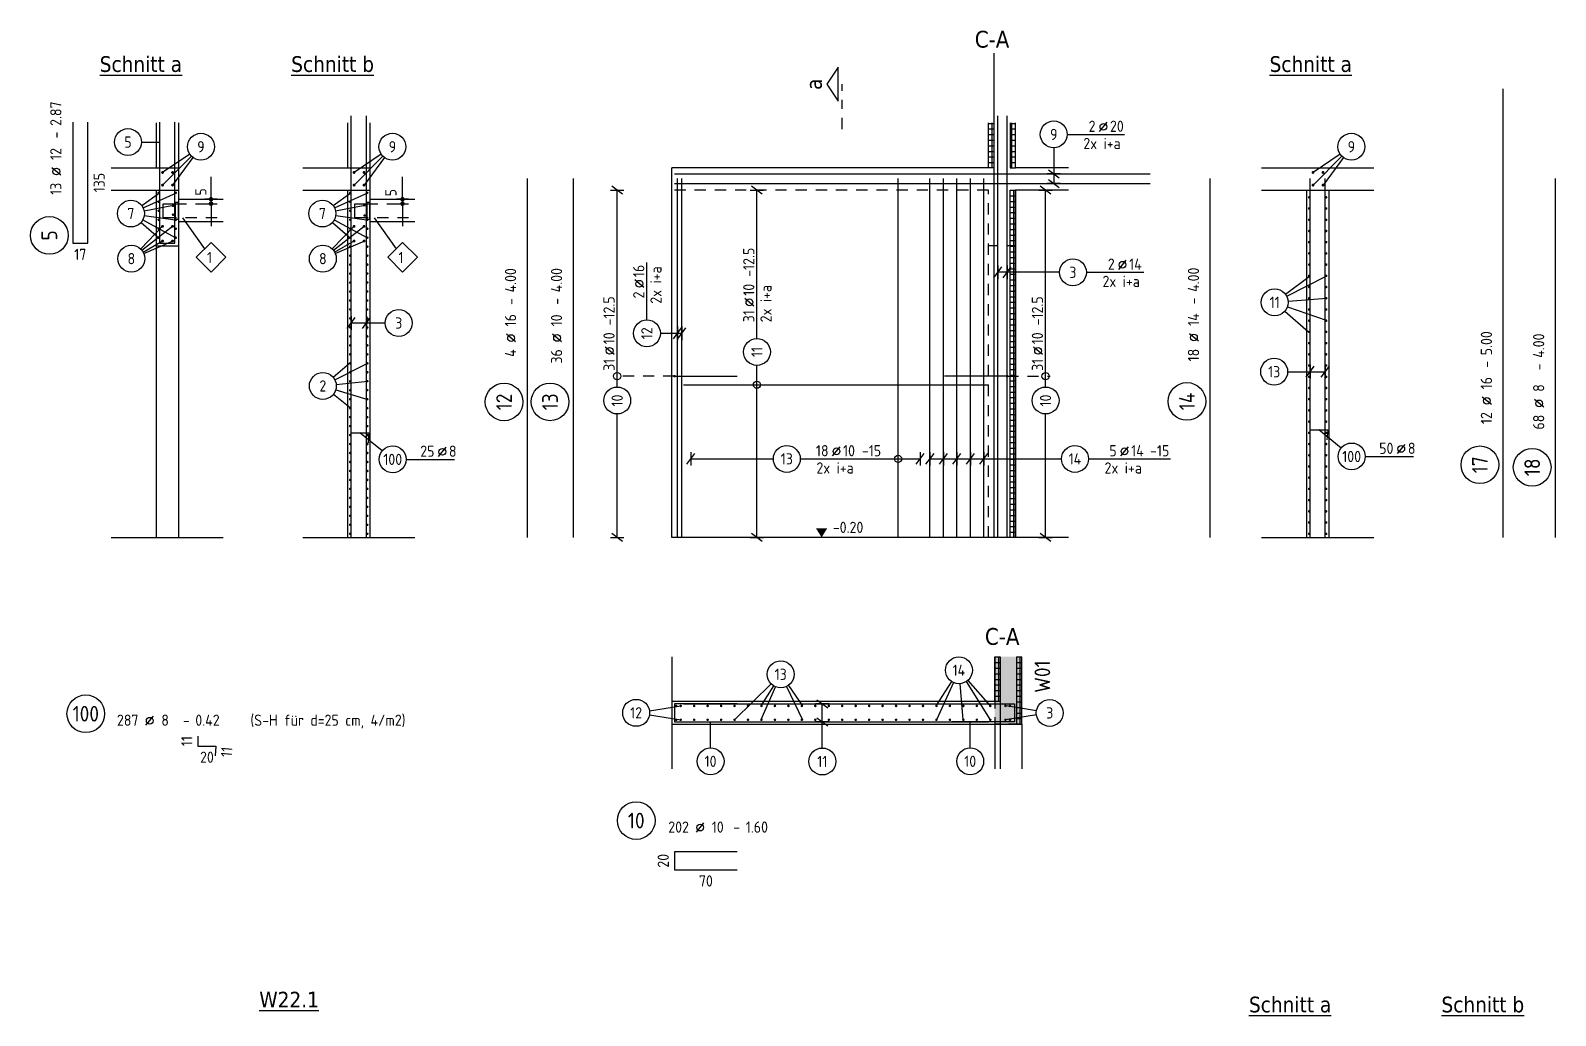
# Model space of a CAD drawing. Extents: x 399 to 532, y -4 to 185.
# Drawn here: x 426.9 to 443.9, y 36 to 46.98 of the extents above; entities that cross this region are included whole.
import ezdxf
from ezdxf.enums import TextEntityAlignment as Align

# ---------------------------------------------------------------- set-up
doc = ezdxf.new("R2010")
doc.units = 0
doc.header["$LTSCALE"] = 0.5
doc.header["$MEASUREMENT"] = 0
doc.header["$PDMODE"] = 2
for name, pattern in [('AUSGEZOGEN', [1000.01, 1000, 0.01]), ('DASHDOTSMALL', [1.05, 0.5, -0.25, 0.05, -0.25]), ('DOT', [0.175, 0.05, -0.125]), ('HIDDEN', [0.375, 0.25, -0.125]), ('STRICHPUNKT2', [0.55, 0.25, -0.125, 0.05, -0.125]), ('VERDECKT', [0.375, 0.25, -0.125])]:
    doc.linetypes.add(name, pattern=pattern)
doc.layers.get('Defpoints').update_dxf_attribs({"linetype": 'CONTINUOUS'})
for name, color, linetype in [('0_H10', 13, 'CONTINUOUS'), ('ACHSEN', 7, 'CONTINUOUS'), ('AFU', 9, 'CONTINUOUS'), ('BETON', 7, 'CONTINUOUS'), ('Decke', 7, 'CONTINUOUS'), ('DRUEBER', 7, 'CONTINUOUS'), ('Fertigteil', 7, 'CONTINUOUS'), ('HBT', 7, 'CONTINUOUS'), ('koten', 7, 'CONTINUOUS'), ('MASSE', 7, 'CONTINUOUS'), ('RND', 7, 'CONTINUOUS'), ('SCHNITTE', 7, 'CONTINUOUS'), ('SCHRAFF', 7, 'CONTINUOUS'), ('Sturz', 7, 'CONTINUOUS'), ('TEXT', 7, 'CONTINUOUS'), ('VERDECKT', 7, 'CONTINUOUS')]:
    doc.layers.add(name, color=color, linetype=linetype)
doc.styles.add('HELV', font='tahoma.ttf')
doc.styles.get("Standard").update_dxf_attribs({"font": 'iso'})
doc.styles.add('TXT', font='isocp.shx')
doc.linetypes.add('AFU_50K', pattern='A,0.15,["/",Standard,S=0.2,R=0,X=-0.01,Y=-0.1],0.07,["/",Standard,S=0.2,R=0,X=-0.01,Y=-0.1],0.15', length=0.37)
doc.dimstyles.new('DOT_I', dxfattribs={"dimscale": 0.5, "dimtxt": 0.25, "dimasz": 0.25, "dimexe": 0.1, "dimexo": 0.3, "dimgap": 0.1, "dimtad": 1, "dimdec": 3, "dimzin": 3, "dimtxsty": 'TXT', "dimblk": 'DOT', "dimblk1": 'DOT', "dimblk2": 'DOT', "dimsah": 1, "dimcen": 0.1, "dimse1": 1, "dimse2": 1, "dimazin": 0, "dimtfac": 1, "dimtdec": 4, "dimtix": 1, "dimtmove": 2, "dimatfit": 3, "dimldrblk": 'DOT', "dimfxl": 0.7, "dimfxlon": 1, "dimtvp": 1, "dimtolj": 1, "dimtzin": 0, "dimarcsym": 0})

# ---------------------------------------------------------------- blocks, each defined once
blk = doc.blocks.new('okrd_o')
at = {"layer": 'koten', "color": 7, "linetype": 'Continuous'}
blk.add_solid([(-0.125, 0.202), (0.125, 0.202), (0, 0)], dxfattribs=at)
at = {"layer": 'koten', "style": 'TXT'}
blk.add_attdef('OKRD', (0.25, 0.1), '', height=0.25, dxfattribs=at)
blk = doc.blocks.new('RND_AUSZ')
at = {"layer": 'RND', "color": 7, "linetype": 'Continuous'}
blk.add_line((1.341, 0.262), (1.509, 0.466), dxfattribs=at)
at = {"layer": 'RND', "color": 1, "linetype": 'Continuous'}
blk.add_circle((0, 0.52), 0.42, dxfattribs=at)
at = {"layer": 'RND', "color": 7, "linetype": 'Continuous'}
blk.add_circle((1.425, 0.364), 0.075, dxfattribs=at)
at = {"layer": 'RND', "color": 7, "linetype": 'Continuous', "style": 'TXT'}
blk.add_text('-', height=0.25, dxfattribs=at).set_placement((2.163, 0.25))
at = {"layer": 'RND', "color": 1, "linetype": 'Continuous', "style": 'TXT'}
blk.add_attdef('POS', text='', height=0.35, dxfattribs=at).set_placement((0, 0.52), align=Align.MIDDLE)
at = {"layer": 'RND', "color": 7, "linetype": 'Continuous', "style": 'TXT'}
for tag, p in [('WIEOFT', (-0.536, 0.25)), ('STK', (1.174, 0.25))]:
    blk.add_attdef(tag, text='', height=0.25, dxfattribs=at).set_placement(p, align=Align.RIGHT)
for tag, p in [('DS', (1.683, 0.25)), ('LANG', (2.441, 0.25)), ('TEXT', (3.669, 0.25))]:
    blk.add_attdef(tag, p, '', height=0.25, dxfattribs=at)
blk = doc.blocks.new('RND_HIN')
at = {"layer": 'RND', "color": 7, "linetype": 'Continuous'}
blk.add_circle((0, 0), 0.3, dxfattribs=at)
at = {"layer": 'RND', "color": 7, "linetype": 'Continuous', "style": 'TXT'}
blk.add_attdef('POSI', text='', height=0.25, dxfattribs=at).set_placement((0, 0), align=Align.MIDDLE)
blk = doc.blocks.new('DOT')
at = {"layer": 'MASSE', "color": 7, "linetype": 'Continuous'}
for p, q in [((0, 0), (-1, 0)), ((0, 0.54), (0, -0.54))]:
    blk.add_line(p, q, dxfattribs=at)
at = {"layer": 'MASSE', "color": 7, "linetype": 'Continuous', "const_width": 0.2}
blk.add_lwpolyline([(-0.1, 0, 1), (0.1, 0, 1)], format="xyb", close=True, dxfattribs=at)
blk = doc.blocks.new('*D769')
at = {"layer": 'Defpoints', "color": 0, "linetype": 'AUSGEZOGEN', "transparency": 16777216}
for p in [(428.914, 45.101), (428.914, 45.051), (428.914, 45.051)]:
    blk.add_point(p, dxfattribs=at)
at = {"layer": 'MASSE', "color": 0, "linetype": 'AUSGEZOGEN', "lineweight": -2, "transparency": 16777216}
for p, q in [((428.914, 45.226), (428.914, 45.351)), ((428.914, 45.101), (428.914, 45.051)), ((428.914, 44.926), (428.914, 44.801))]:
    blk.add_line(p, q, dxfattribs=at)
at = {"layer": 'MASSE', "color": 0, "linetype": 'AUSGEZOGEN', "lineweight": -2, "transparency": 16777216, "xscale": 0.125, "yscale": 0.125, "zscale": 0.125}
for p, rotation in [((428.914, 45.101), 270), ((428.914, 45.051), 90)]:
    blk.add_blockref('DOT', p, dxfattribs=dict(at, rotation=rotation))
at = {"layer": 'MASSE', "color": 0, "linetype": 'AUSGEZOGEN', "transparency": 16777216, "insert": (428.801, 45.182), "char_height": 0.125, "attachment_point": 5, "rotation": 90, "style": 'TXT'}
blk.add_mtext('\\A1;5', dxfattribs=at)
blk = doc.blocks.new('HBT1')
at = {"layer": 'MASSE', "color": 7, "linetype": 'AUSGEZOGEN'}
blk.add_lwpolyline([(0, 0), (-0.165, 0.165), (0, 0.33), (0.165, 0.165)], close=True, dxfattribs=at)
at = {"layer": 'TEXT', "color": 7, "linetype": 'AUSGEZOGEN', "style": 'TXT'}
blk.add_text('1', height=0.125, dxfattribs=at).set_placement((-0.046, 0.1))
blk = doc.blocks.new('*D771')
at = {"layer": 'Defpoints', "color": 0, "linetype": 'AUSGEZOGEN', "transparency": 16777216}
for p in [(431.048, 45.101), (431.048, 45.051), (431.048, 45.051)]:
    blk.add_point(p, dxfattribs=at)
at = {"layer": 'MASSE', "color": 0, "linetype": 'AUSGEZOGEN', "lineweight": -2, "transparency": 16777216}
for p, q in [((431.048, 45.226), (431.048, 45.351)), ((431.048, 45.101), (431.048, 45.051)), ((431.048, 44.926), (431.048, 44.801))]:
    blk.add_line(p, q, dxfattribs=at)
at = {"layer": 'MASSE', "color": 0, "linetype": 'AUSGEZOGEN', "lineweight": -2, "transparency": 16777216, "xscale": 0.125, "yscale": 0.125, "zscale": 0.125}
for p, rotation in [((431.048, 45.101), 270), ((431.048, 45.051), 90)]:
    blk.add_blockref('DOT', p, dxfattribs=dict(at, rotation=rotation))
at = {"layer": 'MASSE', "color": 0, "linetype": 'AUSGEZOGEN', "transparency": 16777216, "insert": (430.919, 45.174), "char_height": 0.125, "attachment_point": 5, "rotation": 90, "style": 'TXT'}
blk.add_mtext('\\A1;5', dxfattribs=at)
blk = doc.blocks.new('lei_gre')
at = {"layer": 'RND', "color": 7, "linetype": 'Continuous'}
for p, q in [((-0.09, -0.12), (0.09, 0.12)), ((0, 0.15), (0, -0.15))]:
    blk.add_line(p, q, dxfattribs=at)
blk = doc.blocks.new('RND_LEI')
at = {"layer": 'RND', "color": 7, "linetype": 'Continuous'}
blk.add_line((1.022, 0.066), (1.19, 0.27), dxfattribs=at)
for centre, radius in [((0, 0), 0.3), ((1.106, 0.168), 0.075)]:
    blk.add_circle(centre, radius, dxfattribs=at)
at = {"layer": 'RND', "color": 7, "linetype": 'Continuous', "style": 'TXT'}
blk.add_attdef('POSL', text='', height=0.25, dxfattribs=at).set_placement((0, 0), align=Align.MIDDLE)
blk.add_attdef('ANZ', text='', height=0.25, dxfattribs=at).set_placement((0.931, 0.057), align=Align.RIGHT)
for tag, p in [('DUM', (1.253, 0.057)), ('ABSTD', (1.674, 0.057)), ('POSTXT', (0.374, -0.327))]:
    blk.add_attdef(tag, p, '', height=0.25, dxfattribs=at)
blk = doc.blocks.new('SCHN-2')
at = {"layer": 'SCHNITTE', "color": 6, "linetype": 'Continuous'}
blk.add_lwpolyline([(0.378, 0.088), (0, 0.34), (-0.378, 0.088)], close=True, dxfattribs=at)
at = {"layer": 'SCHNITTE', "color": 1, "linetype": 'DASHDOTSMALL', "style": 'HELV'}
blk.add_attdef('SCHN-2', text='', height=0.35, dxfattribs=at).set_placement((0, 0.45), align=Align.CENTER)

msp = doc.modelspace()

# ---------------------------------------------------------------- hatches: boundary and pattern name
at = {"layer": '0_H10', "linetype": 'AUSGEZOGEN'}
msp.add_hatch(color=256, dxfattribs=at).paths.add_polyline_path([(437.9492, 40.0009), (437.6492, 40.0009), (437.6492, 39.2547), (437.9492, 39.2547)])
at = {"layer": 'SCHRAFF', "linetype": 'AUSGEZOGEN'}
h = msp.add_hatch(dxfattribs=at)
h.set_pattern_fill('ANSI37', color=9, scale=0.5, angle=45, style=0, double=1)
h.set_pattern_definition([(90, (-386.19185, 1.38414), (-0.0625, 0), []), (180, (-386.19185, 1.38414), (-7e-18, -0.0625), [])])
h.paths.add_polyline_path([(437.6392, 45.9511), (437.5792, 45.9511), (437.5792, 45.4511), (437.6392, 45.4511)])
h = msp.add_hatch(dxfattribs=at)
h.set_pattern_fill('ANSI37', color=9, scale=0.5, angle=45, style=0, double=1)
h.set_pattern_definition([(90, (-386.22185, 1.38414), (-0.0625, 0), []), (180, (-386.22185, 1.38414), (-7e-18, -0.0625), [])])
h.paths.add_polyline_path([(437.8801, 45.9511), (437.8201, 45.9511), (437.8201, 45.4511), (437.8801, 45.4511)])
h = msp.add_hatch(dxfattribs=at)
h.set_pattern_fill('ANSI37', color=9, scale=0.5, angle=45, style=0, double=1)
h.set_pattern_definition([(90, (-385.95185, -2.73586), (-0.0625, 0), []), (180, (-385.95185, -2.73586), (-7e-18, -0.0625), [])])
h.paths.add_polyline_path([(437.8192, 45.2011), (437.8792, 45.2011), (437.8792, 41.3311), (437.8192, 41.3311)])
h = msp.add_hatch(dxfattribs=at)
h.set_pattern_fill('ANSI37', color=9, scale=0.5, angle=45, style=0, double=1)
h.set_pattern_definition([(90, (-385.93185, -14.12617), (-0.0625, 0), []), (180, (-385.93185, -14.12617), (-7e-18, -0.0625), [])])
h.paths.add_polyline_path([(437.7092, 40.0009), (437.6492, 40.0009), (437.6492, 39.5009), (437.7092, 39.5009)])
h = msp.add_hatch(dxfattribs=at)
h.set_pattern_fill('ANSI37', color=9, scale=0.5, angle=45, style=0, double=1)
h.set_pattern_definition([(90, (-385.88185, -14.12617), (-0.0625, 0), []), (180, (-385.88185, -14.12617), (-7e-18, -0.0625), [])])
h.paths.add_polyline_path([(437.9492, 40.0009), (437.8892, 40.0009), (437.8892, 39.2509), (437.9492, 39.2509)])

# ---------------------------------------------------------------- linework, layer by layer
at = {"layer": 'ACHSEN', "color": 140, "linetype": 'AUSGEZOGEN'}
for p, q in [((437.6392, 46.7294), (437.6392, 41.3311)), ((437.7092, 40.0009), (437.7092, 38.7509))]:
    msp.add_line(p, q, dxfattribs=at)
at = {"layer": 'AFU', "linetype": 'AFU_50K'}
for p, q in [((428.3012, 45.4511), (428.5512, 45.4511)), ((430.4356, 45.4511), (430.6856, 45.4511)), ((428.3012, 45.2011), (428.5512, 45.2011)), ((428.5512, 45.1011), (428.5512, 44.8511)), ((430.4356, 45.2011), (430.6856, 45.2011)), ((430.6856, 45.1011), (430.6856, 44.8511)), ((441.1226, 45.2011), (441.3726, 45.2011))]:
    msp.add_line(p, q, dxfattribs=at)
at = {"layer": 'BETON', "color": 6, "linetype": 'AUSGEZOGEN'}
for p, q in [((428.3012, 45.9511), (428.3012, 45.4511)), ((428.5512, 45.9511), (428.5512, 45.1011)), ((430.4356, 45.9511), (430.4356, 45.4511)), ((430.6856, 45.9511), (430.6856, 45.1011)), ((437.5792, 45.4511), (437.5792, 45.9511)), ((437.8801, 45.4511), (437.8801, 45.9511)), ((427.8012, 45.4511), (428.3012, 45.4511)), ((429.9356, 45.4511), (430.4356, 45.4511)), ((434.0492, 41.3311), (434.0492, 45.4511)), ((437.5792, 45.4511), (434.0492, 45.4511)), ((438.4693, 45.4511), (437.8801, 45.4511)), ((440.6226, 45.4511), (441.8726, 45.4511)), ((427.8012, 45.2011), (428.3012, 45.2011)), ((428.3012, 45.2011), (428.3012, 44.5811)), ((428.5512, 45.1011), (429.0512, 45.1011)), ((429.9356, 45.2011), (430.4356, 45.2011)), ((430.4356, 45.2011), (430.4356, 41.3311)), ((430.6856, 45.1011), (431.1856, 45.1011)), ((437.8792, 41.3311), (437.8792, 45.2011)), ((438.4693, 45.2011), (437.8792, 45.2011)), ((440.6226, 45.2011), (441.1226, 45.2011)), ((441.1226, 45.2011), (441.1226, 41.3311)), ((441.3726, 45.2011), (441.3726, 41.3311)), ((441.3726, 45.2011), (441.8726, 45.2011)), ((428.5512, 44.8511), (428.5512, 44.5811)), ((428.5512, 44.8511), (429.0512, 44.8511)), ((430.6856, 44.8511), (431.1856, 44.8511)), ((430.6856, 44.8511), (430.6856, 41.3311)), ((428.3012, 44.5811), (428.5512, 44.5811))]:
    msp.add_line(p, q, dxfattribs=at)
at = {"layer": 'BETON', "color": 6, "linetype": 'ByBlock', "flags": 128}
msp.add_lwpolyline([(437.6492, 40.0009), (437.6492, 39.5009), (434.0492, 39.5009), (434.0492, 39.2509), (437.9492, 39.2509), (437.9492, 40.0009)], dxfattribs=at)
at = {"layer": 'Decke', "linetype": 'Continuous'}
for p, q in [((428.3012, 44.5811), (428.3012, 41.3311)), ((428.5512, 44.5811), (428.5512, 41.3311)), ((427.8012, 41.3311), (429.0512, 41.3311)), ((429.9356, 41.3311), (431.1856, 41.3311)), ((438.4693, 41.3311), (434.0492, 41.3311)), ((440.6226, 41.3311), (441.8726, 41.3311))]:
    msp.add_line(p, q, dxfattribs=at)
msp.add_lwpolyline([(434.0492, 40.0009), (434.0492, 38.7509)], dxfattribs=at)
at = {"layer": 'DRUEBER', "color": 7, "linetype": 'DOT'}
msp.add_line((437.8792, 44.5811), (437.5792, 44.5811), dxfattribs=at)
at = {"layer": 'DRUEBER', "color": 7, "linetype": 'HIDDEN', "flags": 128}
msp.add_lwpolyline([(437.6492, 40.0009), (437.6492, 39.2547), (437.9492, 39.2547), (437.9492, 40.0009)], dxfattribs=at)
at = {"layer": 'Fertigteil', "color": 7, "linetype": 'AUSGEZOGEN'}
for points in [[(437.6392, 45.9511), (437.6392, 45.4511), (437.5792, 45.4511), (437.5792, 45.9511)], [(437.8201, 45.9511), (437.8201, 45.4511), (437.8801, 45.4511), (437.8801, 45.9511)], [(437.7092, 40.0009), (437.7092, 39.5009), (437.6492, 39.5009), (437.6492, 40.0009)], [(437.8892, 40.0009), (437.8892, 39.2509), (437.9492, 39.2509), (437.9492, 40.0009)]]:
    msp.add_lwpolyline(points, dxfattribs=at)
msp.add_lwpolyline([(437.8192, 45.2011), (437.8792, 45.2011), (437.8792, 41.3311), (437.8192, 41.3311)], close=True, dxfattribs=at)
at = {"layer": 'HBT', "color": 7, "linetype": 'AUSGEZOGEN'}
for p, q in [((428.8452, 44.5488), (428.6015, 44.8951)), ((430.9795, 44.5488), (430.7358, 44.8951))]:
    msp.add_line(p, q, dxfattribs=at)
at = {"layer": 'RND', "color": 102, "linetype": 'AUSGEZOGEN'}
for p, q in [((428.1385, 45.7377), (428.3412, 45.7377)), ((428.6773, 45.6023), (428.3741, 45.399)), ((428.6958, 45.5798), (428.3741, 45.2583)), ((428.7126, 45.5652), (428.4855, 45.2583)), ((430.8116, 45.6023), (430.5084, 45.399)), ((430.8301, 45.5798), (430.5084, 45.2583)), ((430.8469, 45.5652), (430.6198, 45.2583)), ((438.3064, 45.6732), (438.3064, 45.2769)), ((441.4986, 45.6023), (441.1955, 45.399)), ((441.5171, 45.5798), (441.1955, 45.2583)), ((441.534, 45.5652), (441.3068, 45.2583)), ((428.1424, 45.0297), (428.3382, 45.172)), ((428.1576, 45.0036), (428.5282, 45.172)), ((430.2767, 45.0297), (430.4726, 45.172)), ((430.292, 45.0036), (430.6626, 45.172)), ((428.1531, 44.8704), (428.5151, 44.6753)), ((428.1682, 44.9705), (428.4953, 45.035)), ((428.1697, 44.9209), (428.5143, 44.873)), ((430.2875, 44.8704), (430.6494, 44.6753)), ((430.3026, 44.9705), (430.6296, 45.035)), ((430.304, 44.9209), (430.6486, 44.873)), ((428.1303, 44.5466), (428.3741, 44.7992)), ((428.1343, 44.8431), (428.3312, 44.672)), ((428.1441, 44.5313), (428.4855, 44.7992)), ((430.2646, 44.5466), (430.5084, 44.7992)), ((430.2686, 44.8431), (430.4656, 44.672)), ((430.2785, 44.5313), (430.6198, 44.7992)), ((428.1567, 44.5125), (428.3741, 44.6353)), ((428.1644, 44.4969), (428.4935, 44.6353)), ((430.291, 44.5125), (430.5084, 44.6353)), ((430.2987, 44.4969), (430.6278, 44.6353)), ((438.3697, 44.2864), (437.6821, 44.2864)), ((440.8881, 44.0413), (441.1526, 44.24)), ((440.9019, 44.0192), (441.3496, 44.247)), ((440.8813, 43.8526), (441.1456, 43.622)), ((440.9101, 43.9025), (441.3426, 43.754)), ((440.9178, 43.963), (441.3496, 43.997)), ((430.8562, 43.7212), (430.4756, 43.7212)), ((433.9217, 43.6063), (434.1616, 43.6063)), ((430.275, 43.1168), (430.4586, 43.272)), ((430.2941, 43.088), (430.6618, 43.2752)), ((440.9126, 43.1786), (441.3326, 43.1786)), ((430.3097, 43.0354), (430.6626, 43.072)), ((430.2782, 42.927), (430.4656, 42.779)), ((430.3042, 42.977), (430.6623, 42.87)), ((430.8225, 42.2955), (430.5739, 42.4966)), ((441.5096, 42.3279), (441.2609, 42.529)), ((435.1565, 39.7002), (434.7487, 39.2988)), ((435.1836, 39.6785), (435.0417, 39.4529)), ((435.2033, 39.668), (435.0417, 39.2988)), ((435.3281, 39.6701), (435.5057, 39.2988)), ((435.3484, 39.6818), (435.5057, 39.4529)), ((437.1675, 39.7249), (436.9917, 39.4529)), ((437.187, 39.7142), (437.0016, 39.3052)), ((437.2605, 39.7013), (437.2917, 39.2988)), ((437.3292, 39.7241), (437.5987, 39.2988)), ((437.348, 39.7382), (437.5987, 39.4529)), ((433.8004, 39.3989), (434.1487, 39.4529)), ((435.7267, 38.9837), (435.7267, 39.4759)), ((438.1134, 39.3987), (437.7746, 39.4529)), ((433.8004, 39.3529), (434.1487, 39.2988)), ((434.4814, 38.9857), (434.4814, 39.2759)), ((437.375, 38.9857), (437.375, 39.2759)), ((438.1133, 39.3522), (437.7676, 39.2988))]:
    msp.add_line(p, q, dxfattribs=at)
at = {"layer": 'RND', "color": 7, "linetype": 'AUSGEZOGEN'}
for p, q in [((438.4564, 45.8232), (439.0964, 45.8232)), ((433.4409, 43.0075), (433.4409, 45.2011)), ((434.9981, 43.5488), (434.9981, 45.2011)), ((438.215, 43.0075), (438.215, 45.2011)), ((433.7717, 43.7563), (433.7717, 44.3963)), ((438.6697, 44.2864), (439.3097, 44.2864)), ((434.9981, 41.3311), (434.9981, 43.2488)), ((433.4409, 41.3311), (433.4409, 42.7075)), ((438.215, 41.3311), (438.215, 42.7075)), ((431.0892, 42.2012), (431.6292, 42.2012)), ((434.2608, 42.2066), (435.1812, 42.2066)), ((435.4812, 42.2066), (436.8168, 42.2066)), ((436.9269, 42.2066), (438.3923, 42.2066)), ((438.6923, 42.2066), (439.6071, 42.2066)), ((441.7762, 42.2335), (442.3162, 42.2335))]:
    msp.add_line(p, q, dxfattribs=at)
at = {"layer": 'RND', "color": 102, "linetype": 'VERDECKT'}
for p, q in [((434.0792, 43.1284), (433.3909, 43.1284)), ((437.7873, 43.1284), (438.265, 43.1284))]:
    msp.add_line(p, q, dxfattribs=at)
at = {"layer": 'RND', "color": 1, "linetype": 'AUSGEZOGEN'}
for points in [[(443.3151, 41.3311), (443.3151, 46.3311)], [(427.3724, 45.9611), (427.3724, 44.6111), (427.5424, 44.6111), (427.5424, 45.9611)], [(428.3412, 45.9611), (428.3412, 44.6111), (428.5112, 44.6111), (428.5112, 45.9611)], [(430.4756, 41.3311), (430.4756, 46.0311)], [(430.6456, 41.3311), (430.6456, 46.0311)], [(437.6821, 41.3311), (437.6821, 46.0311)], [(437.786, 41.3311), (437.786, 46.0311)], [(434.0792, 45.3839), (439.3792, 45.3839)], [(432.4399, 41.3311), (432.4399, 45.3311)], [(432.9524, 41.3311), (432.9524, 45.3311)], [(434.0792, 45.2769), (439.3792, 45.2769)], [(434.1116, 41.3311), (434.1116, 45.3311)], [(434.1616, 41.3311), (434.1616, 45.3311)], [(436.5713, 41.3311), (436.5713, 45.3311)], [(436.9269, 41.3311), (436.9269, 45.3311)], [(437.0769, 41.3311), (437.0769, 45.3311)], [(437.2269, 41.3311), (437.2269, 45.3311)], [(437.3769, 41.3311), (437.3769, 45.3311)], [(437.5269, 41.3311), (437.5269, 45.3311)], [(440.0507, 41.3311), (440.0507, 45.3311)], [(441.1626, 41.3311), (441.1626, 45.3311)], [(441.3326, 41.3311), (441.3326, 45.3311)], [(443.8979, 41.3311), (443.8979, 45.3311)], [(428.5152, 44.8951), (428.3812, 44.8951), (428.3812, 45.0511), (428.5152, 45.0511)], [(430.6496, 44.8951), (430.5156, 44.8951), (430.5156, 45.0511), (430.6496, 45.0511)], [(434.0792, 43.1284), (434.7792, 43.1284)], [(434.1792, 43.033), (437.5792, 43.033)], [(437.7873, 43.1284), (437.0873, 43.1284)], [(430.4739, 42.6066), (430.4739, 42.4966), (430.6739, 42.4966), (430.6643, 42.387)], [(441.1609, 42.639), (441.1609, 42.529), (441.3609, 42.529), (441.3513, 42.4194)], [(434.7792, 39.4759), (434.0792, 39.4759), (434.0792, 39.2759), (434.7792, 39.2759)], [(434.1792, 39.4759), (437.5792, 39.4759)], [(437.1692, 39.4759), (437.8692, 39.4759), (437.8692, 39.2759), (437.1692, 39.2759)], [(434.1792, 39.2759), (437.5792, 39.2759)], [(428.7688, 39.1162), (428.7688, 39.0062), (428.9688, 39.0062), (428.9592, 38.8966)], [(434.7792, 37.827), (434.0792, 37.827), (434.0792, 37.627), (434.7792, 37.627)]]:
    msp.add_lwpolyline(points, dxfattribs=at)
at = {"layer": 'RND', "color": 7, "linetype": 'AUSGEZOGEN'}
for points, const_width in [([(428.3661, 45.399, 1), (428.3821, 45.399, 1)], 0.016), ([(428.4775, 45.399, 1), (428.4935, 45.399, 1)], 0.016), ([(430.5004, 45.399, 1), (430.5164, 45.399, 1)], 0.016), ([(430.6118, 45.399, 1), (430.6278, 45.399, 1)], 0.016), ([(441.1875, 45.399, 1), (441.2035, 45.399, 1)], 0.016), ([(441.2988, 45.399, 1), (441.3148, 45.399, 1)], 0.016), ([(428.3661, 45.2583, 1), (428.3821, 45.2583, 1)], 0.016), ([(428.4775, 45.2583, 1), (428.4935, 45.2583, 1)], 0.016), ([(430.5004, 45.2583, 1), (430.5164, 45.2583, 1)], 0.016), ([(430.6118, 45.2583, 1), (430.6278, 45.2583, 1)], 0.016), ([(441.1875, 45.2583, 1), (441.2035, 45.2583, 1)], 0.016), ([(441.2988, 45.2583, 1), (441.3148, 45.2583, 1)], 0.016), ([(428.3242, 45.172, 1), (428.3382, 45.172, 1)], 0.014), ([(428.3242, 45.072, 1), (428.3382, 45.072, 1)], 0.014), ([(428.4978, 45.0285, -1), (428.4838, 45.0285, -1)], 0.014), ([(428.5282, 45.172, -1), (428.5142, 45.172, -1)], 0.014), ([(430.4586, 45.172, 1), (430.4726, 45.172, 1)], 0.014), ([(430.4586, 45.072, 1), (430.4726, 45.072, 1)], 0.014), ([(430.6298, 45.0337, -1), (430.6158, 45.0337, -1)], 0.014), ([(430.6626, 45.172, -1), (430.6486, 45.172, -1)], 0.014), ([(441.1456, 45.122, 1), (441.1596, 45.122, 1)], 0.014), ([(441.3496, 45.122, -1), (441.3356, 45.122, -1)], 0.014), ([(428.3242, 44.972, 1), (428.3382, 44.972, 1)], 0.014), ([(428.3242, 44.872, 1), (428.3382, 44.872, 1)], 0.014), ([(428.4978, 44.9285, -1), (428.4838, 44.9285, -1)], 0.014), ([(428.5282, 44.872, -1), (428.5142, 44.872, -1)], 0.014), ([(430.4586, 44.972, 1), (430.4726, 44.972, 1)], 0.014), ([(430.4586, 44.872, 1), (430.4726, 44.872, 1)], 0.014), ([(430.6333, 44.9189, -1), (430.6193, 44.9189, -1)], 0.014), ([(430.6626, 44.872, -1), (430.6486, 44.872, -1)], 0.014), ([(441.1456, 44.997, 1), (441.1596, 44.997, 1)], 0.014), ([(441.1456, 44.872, 1), (441.1596, 44.872, 1)], 0.014), ([(441.3496, 44.997, -1), (441.3356, 44.997, -1)], 0.014), ([(441.3496, 44.872, -1), (441.3356, 44.872, -1)], 0.014), ([(428.3242, 44.772, 1), (428.3382, 44.772, 1)], 0.014), ([(428.3661, 44.7992, 1), (428.3821, 44.7992, 1)], 0.016), ([(428.4775, 44.7992, 1), (428.4935, 44.7992, 1)], 0.016), ([(428.5282, 44.772, -1), (428.5142, 44.772, -1)], 0.014), ([(430.4586, 44.772, 1), (430.4726, 44.772, 1)], 0.014), ([(430.5004, 44.7992, 1), (430.5164, 44.7992, 1)], 0.016), ([(430.6118, 44.7992, 1), (430.6278, 44.7992, 1)], 0.016), ([(430.6626, 44.772, -1), (430.6486, 44.772, -1)], 0.014), ([(441.1456, 44.747, 1), (441.1596, 44.747, 1)], 0.014), ([(441.3496, 44.747, -1), (441.3356, 44.747, -1)], 0.014), ([(428.3242, 44.672, 1), (428.3382, 44.672, 1)], 0.014), ([(428.3661, 44.6353, 1), (428.3821, 44.6353, 1)], 0.016), ([(428.4775, 44.6353, 1), (428.4935, 44.6353, 1)], 0.016), ([(428.5282, 44.672, -1), (428.5142, 44.672, -1)], 0.014), ([(430.4586, 44.672, 1), (430.4726, 44.672, 1)], 0.014), ([(430.4586, 44.572, 1), (430.4726, 44.572, 1)], 0.014), ([(430.5004, 44.6353, 1), (430.5164, 44.6353, 1)], 0.016), ([(430.6118, 44.6353, 1), (430.6278, 44.6353, 1)], 0.016), ([(430.6626, 44.672, -1), (430.6486, 44.672, -1)], 0.014), ([(430.6626, 44.572, -1), (430.6486, 44.572, -1)], 0.014), ([(441.1456, 44.622, 1), (441.1596, 44.622, 1)], 0.014), ([(441.3496, 44.622, -1), (441.3356, 44.622, -1)], 0.014), ([(430.4586, 44.472, 1), (430.4726, 44.472, 1)], 0.014), ([(430.4586, 44.372, 1), (430.4726, 44.372, 1)], 0.014), ([(430.6626, 44.472, -1), (430.6486, 44.472, -1)], 0.014), ([(430.6626, 44.372, -1), (430.6486, 44.372, -1)], 0.014), ([(441.1456, 44.497, 1), (441.1596, 44.497, 1)], 0.014), ([(441.1456, 44.372, 1), (441.1596, 44.372, 1)], 0.014), ([(441.3496, 44.497, -1), (441.3356, 44.497, -1)], 0.014), ([(441.3496, 44.372, -1), (441.3356, 44.372, -1)], 0.014), ([(430.4586, 44.272, 1), (430.4726, 44.272, 1)], 0.014), ([(430.6626, 44.272, -1), (430.6486, 44.272, -1)], 0.014), ([(441.1456, 44.247, 1), (441.1596, 44.247, 1)], 0.014), ([(441.3496, 44.247, -1), (441.3356, 44.247, -1)], 0.014), ([(430.4586, 44.172, 1), (430.4726, 44.172, 1)], 0.014), ([(430.4586, 44.072, 1), (430.4726, 44.072, 1)], 0.014), ([(430.6626, 44.172, -1), (430.6486, 44.172, -1)], 0.014), ([(430.6626, 44.072, -1), (430.6486, 44.072, -1)], 0.014), ([(441.1456, 44.122, 1), (441.1596, 44.122, 1)], 0.014), ([(441.3496, 44.122, -1), (441.3356, 44.122, -1)], 0.014), ([(430.4586, 43.972, 1), (430.4726, 43.972, 1)], 0.014), ([(430.4586, 43.872, 1), (430.4726, 43.872, 1)], 0.014), ([(430.6626, 43.972, -1), (430.6486, 43.972, -1)], 0.014), ([(430.6626, 43.872, -1), (430.6486, 43.872, -1)], 0.014), ([(441.1456, 43.997, 1), (441.1596, 43.997, 1)], 0.014), ([(441.1456, 43.872, 1), (441.1596, 43.872, 1)], 0.014), ([(441.3496, 43.997, -1), (441.3356, 43.997, -1)], 0.014), ([(441.3496, 43.872, -1), (441.3356, 43.872, -1)], 0.014), ([(430.4586, 43.772, 1), (430.4726, 43.772, 1)], 0.014), ([(430.4586, 43.672, 1), (430.4726, 43.672, 1)], 0.014), ([(430.6626, 43.772, -1), (430.6486, 43.772, -1)], 0.014), ([(430.6626, 43.672, -1), (430.6486, 43.672, -1)], 0.014), ([(441.1456, 43.747, 1), (441.1596, 43.747, 1)], 0.014), ([(441.3496, 43.747, -1), (441.3356, 43.747, -1)], 0.014), ([(430.4586, 43.572, 1), (430.4726, 43.572, 1)], 0.014), ([(430.6626, 43.572, -1), (430.6486, 43.572, -1)], 0.014), ([(441.1456, 43.622, 1), (441.1596, 43.622, 1)], 0.014), ([(441.1456, 43.497, 1), (441.1596, 43.497, 1)], 0.014), ([(441.3496, 43.622, -1), (441.3356, 43.622, -1)], 0.014), ([(441.3496, 43.497, -1), (441.3356, 43.497, -1)], 0.014), ([(430.4586, 43.472, 1), (430.4726, 43.472, 1)], 0.014), ([(430.4586, 43.372, 1), (430.4726, 43.372, 1)], 0.014), ([(430.6626, 43.472, -1), (430.6486, 43.472, -1)], 0.014), ([(430.6626, 43.372, -1), (430.6486, 43.372, -1)], 0.014), ([(441.1456, 43.372, 1), (441.1596, 43.372, 1)], 0.014), ([(441.3496, 43.372, -1), (441.3356, 43.372, -1)], 0.014), ([(430.4586, 43.272, 1), (430.4726, 43.272, 1)], 0.014), ([(430.4586, 43.172, 1), (430.4726, 43.172, 1)], 0.014), ([(430.6626, 43.272, -1), (430.6486, 43.272, -1)], 0.014), ([(430.6626, 43.172, -1), (430.6486, 43.172, -1)], 0.014), ([(441.1456, 43.247, 1), (441.1596, 43.247, 1)], 0.014), ([(441.3496, 43.247, -1), (441.3356, 43.247, -1)], 0.014), ([(430.4586, 43.072, 1), (430.4726, 43.072, 1)], 0.014), ([(430.6626, 43.072, -1), (430.6486, 43.072, -1)], 0.014), ([(434.0722, 43.1284, 1), (434.0862, 43.1284, 1)], 0.014), ([(437.7943, 43.1284, -1), (437.7803, 43.1284, -1)], 0.014), ([(441.1456, 43.122, 1), (441.1596, 43.122, 1)], 0.014), ([(441.1456, 42.997, 1), (441.1596, 42.997, 1)], 0.014), ([(441.3496, 43.122, -1), (441.3356, 43.122, -1)], 0.014), ([(441.3496, 42.997, -1), (441.3356, 42.997, -1)], 0.014), ([(430.4586, 42.972, 1), (430.4726, 42.972, 1)], 0.014), ([(430.4586, 42.872, 1), (430.4726, 42.872, 1)], 0.014), ([(430.6626, 42.972, -1), (430.6486, 42.972, -1)], 0.014), ([(430.6626, 42.872, -1), (430.6486, 42.872, -1)], 0.014), ([(441.1456, 42.872, 1), (441.1596, 42.872, 1)], 0.014), ([(441.3496, 42.872, -1), (441.3356, 42.872, -1)], 0.014), ([(430.4586, 42.772, 1), (430.4726, 42.772, 1)], 0.014), ([(430.4586, 42.672, 1), (430.4726, 42.672, 1)], 0.014), ([(430.6626, 42.772, -1), (430.6486, 42.772, -1)], 0.014), ([(430.6626, 42.672, -1), (430.6486, 42.672, -1)], 0.014), ([(441.1456, 42.747, 1), (441.1596, 42.747, 1)], 0.014), ([(441.3496, 42.747, -1), (441.3356, 42.747, -1)], 0.014), ([(430.4586, 42.572, 1), (430.4726, 42.572, 1)], 0.014), ([(430.6626, 42.572, -1), (430.6486, 42.572, -1)], 0.014), ([(441.1456, 42.622, 1), (441.1596, 42.622, 1)], 0.014), ([(441.1456, 42.497, 1), (441.1596, 42.497, 1)], 0.014), ([(441.3496, 42.622, -1), (441.3356, 42.622, -1)], 0.014), ([(441.3496, 42.497, -1), (441.3356, 42.497, -1)], 0.014), ([(430.4586, 42.472, 1), (430.4726, 42.472, 1)], 0.014), ([(430.4586, 42.372, 1), (430.4726, 42.372, 1)], 0.014), ([(430.6626, 42.472, -1), (430.6486, 42.472, -1)], 0.014), ([(430.6626, 42.372, -1), (430.6486, 42.372, -1)], 0.014), ([(441.1456, 42.372, 1), (441.1596, 42.372, 1)], 0.014), ([(441.3496, 42.372, -1), (441.3356, 42.372, -1)], 0.014), ([(430.4586, 42.272, 1), (430.4726, 42.272, 1)], 0.014), ([(430.4586, 42.172, 1), (430.4726, 42.172, 1)], 0.014), ([(430.6626, 42.272, -1), (430.6486, 42.272, -1)], 0.014), ([(430.6626, 42.172, -1), (430.6486, 42.172, -1)], 0.014), ([(441.1456, 42.247, 1), (441.1596, 42.247, 1)], 0.014), ([(441.3496, 42.247, -1), (441.3356, 42.247, -1)], 0.014), ([(430.4586, 42.072, 1), (430.4726, 42.072, 1)], 0.014), ([(430.4586, 41.972, 1), (430.4726, 41.972, 1)], 0.014), ([(430.6626, 42.072, -1), (430.6486, 42.072, -1)], 0.014), ([(430.6626, 41.972, -1), (430.6486, 41.972, -1)], 0.014), ([(441.1456, 42.122, 1), (441.1596, 42.122, 1)], 0.014), ([(441.1456, 41.997, 1), (441.1596, 41.997, 1)], 0.014), ([(441.3496, 42.122, -1), (441.3356, 42.122, -1)], 0.014), ([(441.3496, 41.997, -1), (441.3356, 41.997, -1)], 0.014), ([(430.4586, 41.872, 1), (430.4726, 41.872, 1)], 0.014), ([(430.6626, 41.872, -1), (430.6486, 41.872, -1)], 0.014), ([(441.1456, 41.872, 1), (441.1596, 41.872, 1)], 0.014), ([(441.3496, 41.872, -1), (441.3356, 41.872, -1)], 0.014), ([(430.4586, 41.772, 1), (430.4726, 41.772, 1)], 0.014), ([(430.4586, 41.672, 1), (430.4726, 41.672, 1)], 0.014), ([(430.6626, 41.772, -1), (430.6486, 41.772, -1)], 0.014), ([(430.6626, 41.672, -1), (430.6486, 41.672, -1)], 0.014), ([(441.1456, 41.747, 1), (441.1596, 41.747, 1)], 0.014), ([(441.3496, 41.747, -1), (441.3356, 41.747, -1)], 0.014), ([(430.4586, 41.572, 1), (430.4726, 41.572, 1)], 0.014), ([(430.4586, 41.472, 1), (430.4726, 41.472, 1)], 0.014), ([(430.6626, 41.572, -1), (430.6486, 41.572, -1)], 0.014), ([(430.6626, 41.472, -1), (430.6486, 41.472, -1)], 0.014), ([(441.1456, 41.622, 1), (441.1596, 41.622, 1)], 0.014), ([(441.1456, 41.497, 1), (441.1596, 41.497, 1)], 0.014), ([(441.3496, 41.622, -1), (441.3356, 41.622, -1)], 0.014), ([(441.3496, 41.497, -1), (441.3356, 41.497, -1)], 0.014), ([(430.4586, 41.372, 1), (430.4726, 41.372, 1)], 0.014), ([(430.6626, 41.372, -1), (430.6486, 41.372, -1)], 0.014), ([(441.1456, 41.372, 1), (441.1596, 41.372, 1)], 0.014), ([(441.3496, 41.372, -1), (441.3356, 41.372, -1)], 0.014), ([(434.0917, 39.4529, 1), (434.1057, 39.4529, 1)], 0.014), ([(434.1417, 39.4529, 1), (434.1557, 39.4529, 1)], 0.014), ([(434.2917, 39.4529, 1), (434.3057, 39.4529, 1)], 0.014), ([(434.4417, 39.4529, 1), (434.4557, 39.4529, 1)], 0.014), ([(434.5917, 39.4529, 1), (434.6057, 39.4529, 1)], 0.014), ([(434.7417, 39.4529, 1), (434.7557, 39.4529, 1)], 0.014), ([(434.8917, 39.4529, 1), (434.9057, 39.4529, 1)], 0.014), ([(435.0417, 39.4529, 1), (435.0557, 39.4529, 1)], 0.014), ([(435.1917, 39.4529, 1), (435.2057, 39.4529, 1)], 0.014), ([(435.3417, 39.4529, 1), (435.3557, 39.4529, 1)], 0.014), ([(435.4917, 39.4529, 1), (435.5057, 39.4529, 1)], 0.014), ([(435.6417, 39.4529, 1), (435.6557, 39.4529, 1)], 0.014), ([(435.7917, 39.4529, 1), (435.8057, 39.4529, 1)], 0.014), ([(435.9417, 39.4529, 1), (435.9557, 39.4529, 1)], 0.014), ([(436.0917, 39.4529, 1), (436.1057, 39.4529, 1)], 0.014), ([(436.2417, 39.4529, 1), (436.2557, 39.4529, 1)], 0.014), ([(436.3917, 39.4529, 1), (436.4057, 39.4529, 1)], 0.014), ([(436.5417, 39.4529, 1), (436.5557, 39.4529, 1)], 0.014), ([(436.6917, 39.4529, 1), (436.7057, 39.4529, 1)], 0.014), ([(436.8417, 39.4529, 1), (436.8557, 39.4529, 1)], 0.014), ([(436.9917, 39.4529, 1), (437.0057, 39.4529, 1)], 0.014), ([(437.1417, 39.4529, 1), (437.1557, 39.4529, 1)], 0.014), ([(437.2917, 39.4529, 1), (437.3057, 39.4529, 1)], 0.014), ([(437.4417, 39.4529, 1), (437.4557, 39.4529, 1)], 0.014), ([(437.5917, 39.4529, 1), (437.6057, 39.4529, 1)], 0.014), ([(437.7606, 39.4529, 1), (437.7746, 39.4529, 1)], 0.014), ([(437.8106, 39.4529, 1), (437.8246, 39.4529, 1)], 0.014), ([(434.0917, 39.2988, -1), (434.1057, 39.2988, -1)], 0.014), ([(434.1417, 39.2988, -1), (434.1557, 39.2988, -1)], 0.014), ([(434.2917, 39.2988, -1), (434.3057, 39.2988, -1)], 0.014), ([(434.4417, 39.2988, -1), (434.4557, 39.2988, -1)], 0.014), ([(434.5917, 39.2988, -1), (434.6057, 39.2988, -1)], 0.014), ([(434.7417, 39.2988, -1), (434.7557, 39.2988, -1)], 0.014), ([(434.8917, 39.2988, -1), (434.9057, 39.2988, -1)], 0.014), ([(435.0417, 39.2988, -1), (435.0557, 39.2988, -1)], 0.014), ([(435.1917, 39.2988, -1), (435.2057, 39.2988, -1)], 0.014), ([(435.3417, 39.2988, -1), (435.3557, 39.2988, -1)], 0.014), ([(435.4917, 39.2988, -1), (435.5057, 39.2988, -1)], 0.014), ([(435.6417, 39.2988, -1), (435.6557, 39.2988, -1)], 0.014), ([(435.7917, 39.2988, -1), (435.8057, 39.2988, -1)], 0.014), ([(435.9417, 39.2988, -1), (435.9557, 39.2988, -1)], 0.014), ([(436.0917, 39.2988, -1), (436.1057, 39.2988, -1)], 0.014), ([(436.2417, 39.2988, -1), (436.2557, 39.2988, -1)], 0.014), ([(436.3917, 39.2988, -1), (436.4057, 39.2988, -1)], 0.014), ([(436.5417, 39.2988, -1), (436.5557, 39.2988, -1)], 0.014), ([(436.6917, 39.2988, -1), (436.7057, 39.2988, -1)], 0.014), ([(436.8417, 39.2988, -1), (436.8557, 39.2988, -1)], 0.014), ([(436.9917, 39.2988, -1), (437.0057, 39.2988, -1)], 0.014), ([(437.1417, 39.2988, -1), (437.1557, 39.2988, -1)], 0.014), ([(437.2917, 39.2988, -1), (437.3057, 39.2988, -1)], 0.014), ([(437.4417, 39.2988, -1), (437.4557, 39.2988, -1)], 0.014), ([(437.5917, 39.2988, -1), (437.6057, 39.2988, -1)], 0.014), ([(437.7606, 39.2988, -1), (437.7746, 39.2988, -1)], 0.014), ([(437.8106, 39.2988, -1), (437.8246, 39.2988, -1)], 0.014)]:
    msp.add_lwpolyline(points, format="xyb", close=True, dxfattribs=dict(at, const_width=const_width))
at = {"layer": 'RND', "color": 9, "linetype": 'AUSGEZOGEN'}
for points in [[(428.5152, 44.8801), (428.5512, 44.8801), (428.5512, 45.0661), (428.5152, 45.0661)], [(430.6496, 44.8801), (430.6856, 44.8801), (430.6856, 45.0661), (430.6496, 45.0661)]]:
    msp.add_lwpolyline(points, close=True, dxfattribs=at)
at = {"layer": 'RND', "color": 1, "linetype": 'HIDDEN'}
for points in [[(428.5152, 45.0511), (428.9812, 45.0511)], [(430.6496, 45.0511), (431.1156, 45.0511)], [(428.9812, 44.8951), (428.5152, 44.8951)], [(431.1156, 44.8951), (430.6496, 44.8951)]]:
    msp.add_lwpolyline(points, dxfattribs=at)
at = {"layer": 'RND', "color": 7, "linetype": 'AUSGEZOGEN'}
for centre in [(433.4409, 43.1284), (434.9981, 43.033), (438.215, 43.1284), (436.5713, 42.2066)]:
    msp.add_circle(centre, 0.04, dxfattribs=at)
at = {"layer": 'SCHNITTE', "color": 6, "linetype": 'STRICHPUNKT2'}
msp.add_line((435.9465, 45.8827), (435.9465, 46.3827), dxfattribs=at)
at = {"layer": 'Sturz', "linetype": 'Continuous'}
for p, q in [((437.6492, 39.2509), (437.6492, 38.7509)), ((437.9492, 39.2509), (437.9492, 38.7509))]:
    msp.add_line(p, q, dxfattribs=at)
at = {"layer": 'VERDECKT', "color": 7, "linetype": 'VERDECKT'}
for p, q in [((437.5792, 45.2011), (434.0492, 45.2011)), ((437.5792, 41.3311), (437.5792, 45.2011))]:
    msp.add_line(p, q, dxfattribs=at)

# ---------------------------------------------------------------- block references
at = {"layer": 'HBT', "color": 7, "linetype": 'AUSGEZOGEN'}
for p in [(428.915, 44.2886), (431.0493, 44.2886)]:
    msp.add_blockref('HBT1', p, dxfattribs=at)
at = {"layer": 'koten', "color": 7, "linetype": 'AUSGEZOGEN', "xscale": 0.5, "yscale": 0.5, "zscale": 0.5}
msp.add_blockref('okrd_o', (435.7189, 41.3311), dxfattribs=at).add_auto_attribs({'OKRD': '-0.20'})
at = {"layer": 'RND', "color": 1, "linetype": 'AUSGEZOGEN', "xscale": 0.5, "yscale": 0.5, "zscale": 0.5, "rotation": 90}
for p, values in [((427.3724, 44.6974), {'POS': '5', 'STK': '13', 'DS': '12', 'LANG': '2.87'}), ((443.3151, 42.1407), {'POS': '17', 'STK': '12', 'DS': '16', 'LANG': '5.00'}), ((443.8979, 42.1125), {'POS': '18', 'STK': '68', 'DS': '8', 'LANG': '4.00'})]:
    msp.add_blockref('RND_AUSZ', p, dxfattribs=at).add_auto_attribs(values)
at = {"layer": 'RND', "color": 7, "linetype": 'AUSGEZOGEN', "xscale": 0.5, "yscale": 0.5, "zscale": 0.5}
for name, p, values in [('RND_LEI', (438.3064, 45.8232), {'POSL': '9', 'DUM': '20', 'ANZ': '2', 'POSTXT': '  2x i+a'}), ('RND_HIN', (427.9885, 45.7377), {'POSI': '5'}), ('RND_HIN', (428.8018, 45.6858), {'POSI': '9'}), ('RND_HIN', (430.9362, 45.6858), {'POSI': '9'}), ('RND_HIN', (441.6232, 45.6858), {'POSI': '9'}), ('RND_HIN', (428.0211, 44.9415), {'POSI': '7'}), ('RND_HIN', (430.1554, 44.9415), {'POSI': '7'}), ('RND_HIN', (428.0261, 44.4387), {'POSI': '8'}), ('RND_HIN', (430.1605, 44.4387), {'POSI': '8'}), ('RND_LEI', (438.5197, 44.2864), {'POSL': '3', 'DUM': '14', 'ANZ': '2', 'POSTXT': '  2x i+a'}), ('RND_HIN', (440.7682, 43.9512), {'POSI': '11'}), ('RND_HIN', (431.0062, 43.7212), {'POSI': '3'}), ('RND_HIN', (430.1605, 43.0199), {'POSI': '2'}), ('RND_HIN', (440.7626, 43.1786), {'POSI': '13'}), ('RND_LEI', (430.9392, 42.2012), {'POSL': '100', 'DUM': '8', 'ANZ': '25'}), ('RND_LEI', (435.3312, 42.2066), {'POSL': '13', 'DUM': '10', 'ANZ': '18', 'ABSTD': '-15', 'POSTXT': '  2x i+a'}), ('RND_LEI', (438.5423, 42.2066), {'POSL': '14', 'DUM': '14', 'ANZ': '5', 'ABSTD': '-15', 'POSTXT': '  2x i+a'}), ('RND_LEI', (441.6262, 42.2335), {'POSL': '100', 'DUM': '8', 'ANZ': '50'}), ('RND_HIN', (435.2634, 39.8055), {'POSI': '13'}), ('RND_HIN', (437.2489, 39.8509), {'POSI': '14'}), ('RND_AUSZ', (427.5188, 39.1062), {'POS': '100', 'STK': '287', 'DS': '8', 'LANG': '0.42', 'TEXT': '(S-H für d=25 cm, 4/m2)'}), ('RND_HIN', (433.6521, 39.3759), {'POSI': '12'}), ('RND_HIN', (438.2616, 39.375), {'POSI': '3'}), ('RND_HIN', (434.4814, 38.8357), {'POSI': '10'}), ('RND_HIN', (435.7267, 38.8337), {'POSI': '11'}), ('RND_HIN', (437.375, 38.8357), {'POSI': '10'}), ('RND_AUSZ', (433.6533, 37.9151), {'POS': '10', 'STK': '202', 'DS': '10', 'LANG': '1.60'})]:
    msp.add_blockref(name, p, dxfattribs=at).add_auto_attribs(values)
for p, rotation in [((438.3064, 45.3839), 270), ((433.4409, 45.2011), 89.99999999997813), ((434.9981, 45.2011), 89.99999999997813), ((438.215, 45.2011), 89.99999999997813), ((438.3064, 45.2769), 270), ((433.4409, 41.3311), 89.99999999997813), ((434.9981, 41.3311), 89.99999999997813), ((438.215, 41.3311), 89.99999999997813), ((435.7267, 39.4759), 270), ((435.7267, 39.2759), 270)]:
    msp.add_blockref('lei_gre', p, dxfattribs=dict(at, rotation=rotation))
for name, p, rotation, values in [('RND_LEI', (434.9981, 43.3988), 89.99999999997813, {'POSL': '11', 'DUM': '10', 'ANZ': '31', 'ABSTD': '-12.5', 'POSTXT': '  2x i+a'}), ('RND_LEI', (433.7717, 43.6063), 90, {'POSL': '12', 'DUM': '16', 'ANZ': '2', 'POSTXT': '  2x i+a'}), ('RND_AUSZ', (432.4399, 42.841), 90, {'POS': '12', 'STK': '4', 'DS': '16', 'LANG': '4.00'}), ('RND_AUSZ', (432.9524, 42.8422), 89.9999999999774, {'POS': '13', 'STK': '36', 'DS': '10', 'LANG': '4.00'}), ('RND_AUSZ', (440.0507, 42.8472), 90, {'POS': '14', 'STK': '18', 'DS': '14', 'LANG': '4.00'}), ('RND_LEI', (433.4409, 42.8575), 89.99999999997813, {'POSL': '10', 'DUM': '10', 'ANZ': '31', 'ABSTD': '-12.5'}), ('RND_LEI', (438.215, 42.8575), 89.99999999997813, {'POSL': '10', 'DUM': '10', 'ANZ': '31', 'ABSTD': '-12.5'})]:
    msp.add_blockref(name, p, dxfattribs=dict(at, rotation=rotation)).add_auto_attribs(values)
for p in [(437.6821, 44.2864), (437.786, 44.2864), (430.4756, 43.7212), (430.6456, 43.7212), (434.1116, 43.6063), (434.1616, 43.6063), (441.1626, 43.1786), (441.3326, 43.1786), (434.2608, 42.2066), (436.8168, 42.2066), (436.9269, 42.2066), (437.0769, 42.2066), (437.2269, 42.2066), (437.3769, 42.2066), (437.5269, 42.2066)]:
    msp.add_blockref('lei_gre', p, dxfattribs=at)
at = {"layer": 'SCHNITTE', "color": 6, "linetype": 'STRICHPUNKT2', "xscale": 0.5, "yscale": 0.5, "zscale": 0.5, "rotation": 90}
msp.add_blockref('SCHN-2', (435.9465, 46.3827), dxfattribs=at).add_auto_attribs({'SCHN-2': 'a'})

# ---------------------------------------------------------------- texts
at = {"layer": 'ACHSEN', "color": 6, "linetype": 'AUSGEZOGEN', "style": 'HELV'}
for p in [(437.4255, 46.7907), (437.5388, 40.1339)]:
    msp.add_text('C-A', height=0.1875, dxfattribs=at).set_placement(p)
at = {"layer": 'RND', "color": 7, "linetype": 'AUSGEZOGEN', "style": 'TXT'}
for s, rotation, p in [('135', 90, (427.6674, 45.2861)), ('11', 90, (428.6438, 39.0612)), ('11', 85, (429.0885, 38.9405)), ('20', 90, (433.9542, 37.727))]:
    msp.add_text(s, height=0.125, rotation=rotation, dxfattribs=at).set_placement(p, align=Align.MIDDLE)
for s, p in [('17', (427.4574, 44.4861)), ('20', (428.8688, 38.8812)), ('70', (434.4292, 37.502))]:
    msp.add_text(s, height=0.125, dxfattribs=at).set_placement(p, align=Align.MIDDLE)
at = {"layer": 'TEXT', "color": 1, "linetype": 'AUSGEZOGEN', "style": 'HELV'}
for s, p in [('%%USchnitt a', (427.6737, 46.5199)), ('%%USchnitt b', (429.808, 46.5199)), ('%%USchnitt a', (440.7113, 46.5199)), ('%%UW22.1', (429.4526, 36.092)), ('%%USchnitt a', (440.4815, 36.0373)), ('%%USchnitt b', (442.6271, 36.0373))]:
    msp.add_text(s, height=0.175, dxfattribs=at).set_placement(p)
at = {"layer": 'TEXT', "color": 1, "linetype": 'AUSGEZOGEN', "style": 'TXT'}
msp.add_text('W01', height=0.175, rotation=90, dxfattribs=at).set_placement((438.2669, 39.5989))

# ---------------------------------------------------------------- dimensions: what is measured, and where the dimension line sits
at = {"layer": 'MASSE', "color": 7, "linetype": 'AUSGEZOGEN'}
for base, p1, p2, picture, middle in [((428.9136, 45.0511), (428.9136, 45.1011), (428.9136, 45.0511), '*D769', (428.8009, 45.1821)), ((431.0479, 45.0511), (431.0479, 45.1011), (431.0479, 45.0511), '*D771', (430.9195, 45.1741))]:
    dim = msp.add_linear_dim(base=base, p1=p1, p2=p2, angle=90, dimstyle='DOT_I', override={"dimdec": 0, "dimlfac": 100}, dxfattribs=at)
    dim.commit()
    dim.dimension.update_dxf_attribs({"geometry": picture, "text_midpoint": middle, "dimtype": 160})

doc.saveas('drawing.dxf')
